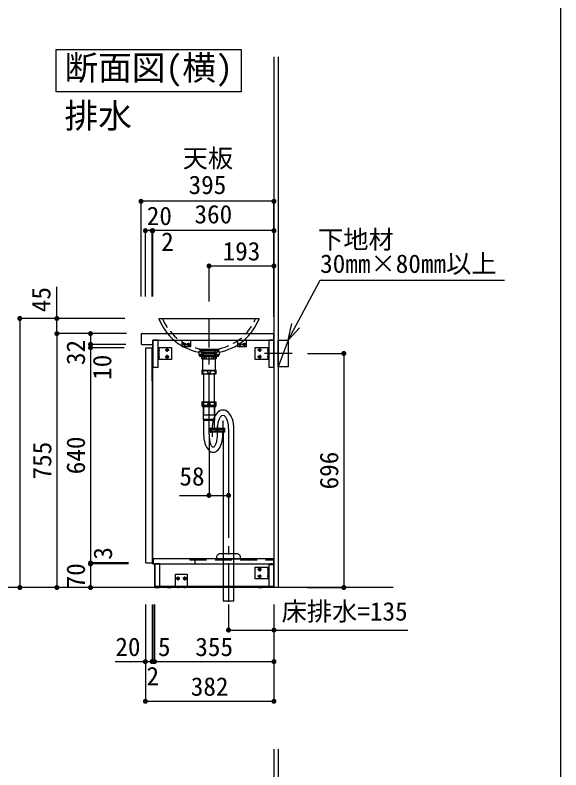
# Model space of a CAD drawing. Units: millimetres on the paper. Extents: x -205 to 195, y -144 to 136.
# Drawn here: x 130.1 to 195, y -45.5 to 44.3 of the extents above; entities that cross this region are included whole.
import ezdxf
from ezdxf.enums import TextEntityAlignment as Align

# ---------------------------------------------------------------- set-up
doc = ezdxf.new("R2010")
doc.units = ezdxf.units.MM
for name, pattern in [('CHAIN1', [8, 5, -1, 1, -1]), ('DASHED1', [1.8, 1.2, -0.6]), ('DASHED2', [3, 2, -1])]:
    doc.linetypes.add(name, pattern=pattern)
for name, color, linetype in [('0-0_①\u3000中', 7, 'Continuous'), ('0-1_①\u3000細', 4, 'Continuous'), ('0-2_①\u3000太', 6, 'Continuous'), ('0-9_枠\u3000太', 6, 'Continuous')]:
    doc.layers.add(name, color=color, linetype=linetype)
doc.styles.add('ＭＳ ゴシック', font='')
doc.styles.get('ＭＳ ゴシック').set_extended_font_data('MS Gothic')

msp = doc.modelspace()

# ---------------------------------------------------------------- hatches: boundary and pattern name
at = {"layer": '0-1_①\u3000細'}
for points in [[(145.403, 22.132, 1), (144.803, 22.132, 1)], [(161.203, 22.132, 1), (160.603, 22.132, 1)], [(145.923, 18.642, 1), (145.323, 18.642, 1)], [(146.723, 18.642, 1), (146.123, 18.642, 1)], [(146.723, 18.642, 1), (146.123, 18.642, 1)], [(146.803, 18.642, 1), (146.203, 18.642, 1)], [(146.803, 18.642, 1), (146.203, 18.642, 1)], [(161.203, 18.642, 1), (160.603, 18.642, 1)], [(131.002, 8.198, 1), (130.402, 8.198, 1)], [(135.403, 8.198, 1), (134.803, 8.198, 1)], [(135.403, 6.398, 1), (134.803, 6.398, 1)], [(135.403, 6.398, 1), (134.803, 6.398, 1)], [(139.403, 6.398, 1), (138.803, 6.398, 1)], [(139.403, 5.118, 1), (138.803, 5.118, 1)], [(139.403, 5.118, 1), (138.803, 5.118, 1)], [(139.403, 4.718, 1), (138.803, 4.718, 1)], [(139.403, 4.718, 1), (138.803, 4.718, 1)], [(169.502, 4.038, 1), (168.902, 4.038, 1)], [(139.403, -20.882, 1), (138.803, -20.882, 1)], [(139.403, -20.882, 1), (138.803, -20.882, 1)], [(139.403, -21.002, 1), (138.803, -21.002, 1)], [(139.403, -21.002, 1), (138.803, -21.002, 1)], [(131.002, -23.802, 1), (130.402, -23.802, 1)], [(135.403, -23.802, 1), (134.803, -23.802, 1)], [(139.403, -23.802, 1), (138.803, -23.802, 1)], [(169.502, -23.802, 1), (168.902, -23.802, 1)], [(145.923, -32.611, 1), (145.323, -32.611, 1)], [(146.723, -32.611, 1), (146.123, -32.611, 1)], [(146.723, -32.611, 1), (146.123, -32.611, 1)], [(146.803, -32.611, 1), (146.203, -32.611, 1)], [(146.803, -32.611, 1), (146.203, -32.611, 1)], [(147.003, -32.611, 1), (146.403, -32.611, 1)], [(147.003, -32.611, 1), (146.403, -32.611, 1)], [(161.203, -32.611, 1), (160.603, -32.611, 1)], [(145.923, -37.331, 1), (145.323, -37.331, 1)], [(161.203, -37.331, 1), (160.603, -37.331, 1)]]:
    msp.add_hatch(color=132, dxfattribs=at).paths.add_polyline_path(points)
at = {"layer": '0-2_①\u3000太'}
for points in [[(153.483, 14.441, 1), (152.883, 14.441, 1)], [(161.203, 14.441, 1), (160.603, 14.441, 1)], [(153.483, -12.846, 1), (152.883, -12.846, 1)], [(155.803, -12.846, 1), (155.203, -12.846, 1)], [(155.803, -28.864, 1), (155.203, -28.864, 1)], [(161.203, -28.864, 1), (160.603, -28.864, 1)]]:
    msp.add_hatch(color=212, dxfattribs=at).paths.add_polyline_path(points)

# ---------------------------------------------------------------- linework, layer by layer
at = {"layer": '0-0_①\u3000中'}
for p, q in [((145.223, 6.398), (160.903, 6.398)), ((160.903, 5.638), (160.903, 6.398)), ((145.103, 6.278), (145.103, 5.238)), ((146.503, 5.118), (146.503, 5.638)), ((146.503, 5.638), (160.903, 5.638)), ((146.503, -21.002), (146.503, 5.638)), ((147.123, 2.418), (147.123, 5.618)), ((160.883, 2.418), (160.883, 5.618)), ((145.223, 5.118), (146.503, 5.118)), ((145.663, 4.718), (146.423, 4.718)), ((145.663, -20.882), (145.663, 4.718)), ((146.423, 0.798), (146.423, 4.718)), ((146.523, 2.418), (147.123, 2.418)), ((160.283, 2.418), (160.883, 2.418)), ((146.423, 0.901), (146.423, -20.882)), ((145.663, -20.882), (146.423, -20.882)), ((147.343, -20.982), (146.743, -20.982)), ((146.743, -20.982), (146.743, -23.662)), ((147.343, -23.662), (147.343, -20.982)), ((160.883, -23.662), (160.883, -21.062)), ((146.743, -23.662), (147.343, -23.662)), ((160.283, -23.662), (160.883, -23.662))]:
    msp.add_line(p, q, dxfattribs=at)
for points in [[(146.503, 5.638), (160.903, 5.638), (160.903, -23.662), (146.703, -23.662)], [(147.123, 5.618), (146.523, 5.618), (146.523, 2.418)], [(160.883, 5.618), (160.283, 5.618), (160.283, 2.418)], [(146.503, -21.002), (146.703, -21.002), (146.703, -23.662)], [(160.883, -21.062), (160.283, -21.062), (160.283, -23.662)]]:
    msp.add_lwpolyline(points, dxfattribs=at)
for points in [[(146.543, -20.982), (160.903, -20.982), (160.903, -20.382), (146.543, -20.382)], [(160.403, -20.982), (160.403, -21.062), (160.743, -21.062), (160.743, -20.982)], [(146.803, -23.662), (146.803, -23.802), (147.283, -23.802), (147.283, -23.662)], [(148.263, -23.662), (148.263, -23.802), (148.743, -23.802), (148.743, -23.662)], [(159.063, -23.662), (159.063, -23.802), (159.543, -23.802), (159.543, -23.662)]]:
    msp.add_lwpolyline(points, close=True, dxfattribs=at)
for centre, start, end in [((145.223, 6.278), 90, 180), ((145.223, 5.238), 180, 270)]:
    msp.add_arc(centre, 0.12, start, end, dxfattribs=at)
at = {"layer": '0-1_①\u3000細'}
for p, q in [((160.903, 39.297), (160.903, -23.802)), ((161.403, 39.297), (161.403, -23.802)), ((145.103, 10.794), (145.103, 22.132)), ((160.903, 22.132), (145.103, 22.132)), ((160.903, 10.794), (160.903, 22.132)), ((145.623, 10.794), (145.623, 18.642)), ((148.784, 18.642), (145.623, 18.642)), ((146.423, 10.794), (146.423, 18.642)), ((146.423, 10.794), (146.423, 18.642)), ((148.996, 18.642), (146.423, 18.642)), ((146.503, 10.794), (146.503, 18.642)), ((160.903, 18.642), (146.503, 18.642)), ((146.503, 10.794), (146.503, 18.642)), ((160.903, 10.794), (160.903, 18.642)), ((135.103, 6.398), (135.103, 11.945)), ((143.172, 8.198), (130.702, 8.198)), ((130.702, 8.198), (130.702, -23.802)), ((143.13, 8.198), (135.103, 8.198)), ((162.583, 5.638), (163.037, 7.586)), ((143.103, 6.398), (135.103, 6.398)), ((135.103, 6.398), (135.103, -23.802)), ((143.113, 6.398), (135.103, 6.398)), ((143.363, 6.398), (139.103, 6.398)), ((139.103, 6.398), (139.103, 2.66)), ((162.583, 5.638), (163.95, 7.098)), ((151.003, 5.578), (150.003, 5.578)), ((157.603, 5.578), (156.603, 5.578)), ((162.603, 5.638), (161.403, 2.438)), ((143.303, 5.118), (139.103, 5.118)), ((143.103, 5.118), (139.103, 5.118)), ((139.103, 5.118), (139.103, 0.896)), ((143.103, 4.718), (139.103, 4.718)), ((139.103, 4.718), (139.103, -20.882)), ((143.103, 4.718), (139.103, 4.718)), ((147.123, 4.738), (148.723, 4.738)), ((147.123, 3.338), (147.123, 4.738)), ((147.243, 3.338), (147.243, 4.738)), ((148.723, 4.738), (148.723, 3.338)), ((158.683, 4.738), (160.283, 4.738)), ((158.683, 3.338), (158.683, 4.738)), ((160.163, 4.738), (160.163, 3.338)), ((160.283, 4.738), (160.283, 3.338)), ((164.884, 4.038), (169.202, 4.038)), ((169.202, 4.038), (169.202, -23.802)), ((148.723, 3.338), (147.123, 3.338)), ((160.283, 3.338), (158.683, 3.338)), ((139.103, -18.988), (139.103, -21.002)), ((143.623, -20.882), (139.103, -20.882)), ((143.103, -20.882), (139.103, -20.882)), ((143.623, -21.002), (139.103, -21.002)), ((143.139, -21.002), (139.103, -21.002)), ((139.103, -21.002), (139.103, -23.802)), ((158.683, -21.362), (160.283, -21.362)), ((158.683, -22.762), (158.683, -21.362)), ((160.163, -21.362), (160.163, -22.762)), ((160.283, -21.362), (160.283, -22.762)), ((149.203, -23.802), (149.203, -22.202)), ((149.203, -22.202), (150.603, -22.202)), ((150.603, -22.202), (150.603, -23.802)), ((160.283, -22.762), (158.683, -22.762)), ((175.065, -23.802), (75.697, -23.802)), ((143.631, -23.802), (130.702, -23.802)), ((143.055, -23.802), (135.103, -23.802)), ((143.055, -23.802), (139.103, -23.802)), ((150.603, -23.682), (149.203, -23.682)), ((150.603, -23.802), (149.203, -23.802)), ((164.884, -23.802), (169.202, -23.802)), ((145.623, -25.802), (145.623, -32.611)), ((145.623, -25.802), (145.623, -37.331)), ((146.423, -25.802), (146.423, -32.611)), ((146.423, -25.802), (146.423, -32.611)), ((146.503, -25.802), (146.503, -32.611)), ((146.503, -25.802), (146.503, -32.611)), ((146.703, -25.802), (146.703, -32.611)), ((146.703, -25.802), (146.703, -32.611)), ((160.903, -25.802), (160.903, -32.611)), ((160.903, -25.802), (160.903, -37.331)), ((142.05, -32.611), (146.423, -32.611)), ((146.423, -32.611), (146.503, -32.611)), ((146.503, -32.611), (148.615, -32.611)), ((146.703, -32.611), (160.903, -32.611)), ((145.623, -37.331), (160.903, -37.331)), ((160.903, -43.031), (160.903, -111.129)), ((161.403, -43.031), (161.403, -111.129))]:
    msp.add_line(p, q, dxfattribs=at)
at = {"layer": '0-1_①\u3000細', "linetype": 'DASHED2'}
for p, q in [((147.123, 4.528), (147.243, 4.588)), ((160.163, 4.588), (160.283, 4.528)), ((147.123, 4.348), (147.243, 4.288)), ((147.123, 3.728), (147.243, 3.788)), ((160.283, 4.348), (160.163, 4.289)), ((160.283, 3.728), (160.163, 3.788)), ((147.243, 3.488), (147.123, 3.548)), ((160.283, 3.548), (160.163, 3.488)), ((151.503, -20.494), (151.503, -20.982)), ((160.163, -21.512), (160.283, -21.572)), ((160.283, -21.752), (160.163, -21.811)), ((160.283, -22.372), (160.163, -22.312)), ((160.283, -22.552), (160.163, -22.612)), ((149.413, -23.802), (149.353, -23.682)), ((149.593, -23.802), (149.653, -23.682)), ((150.213, -23.802), (150.153, -23.682)), ((150.453, -23.682), (150.393, -23.802))]:
    msp.add_line(p, q, dxfattribs=at)
at = {"layer": '0-1_①\u3000細', "linetype": 'CHAIN1'}
for p, q in [((148.203, 4.212), (148.203, 4.665)), ((150.446, 5.118), (150.079, 5.118)), ((150.263, 5.302), (150.263, 4.935)), ((150.926, 5.118), (150.559, 5.118)), ((150.743, 5.302), (150.743, 4.935)), ((157.046, 5.118), (156.679, 5.118)), ((156.863, 5.302), (156.863, 4.935)), ((157.526, 5.118), (157.159, 5.118)), ((157.343, 5.302), (157.343, 4.935)), ((159.203, 4.665), (159.203, 4.212)), ((147.043, 4.438), (147.323, 4.438)), ((147.043, 3.638), (147.323, 3.638)), ((147.976, 4.438), (148.445, 4.438)), ((147.976, 3.638), (148.445, 3.638)), ((148.203, 3.412), (148.203, 3.865)), ((159.429, 4.438), (158.96, 4.438)), ((159.429, 3.638), (158.96, 3.638)), ((159.203, 3.865), (159.203, 3.412)), ((163.065, 4.038), (159.77, 4.038)), ((160.363, 4.438), (160.083, 4.438)), ((160.363, 3.638), (160.083, 3.638)), ((159.203, -21.435), (159.203, -21.888)), ((159.429, -21.662), (158.96, -21.662)), ((159.203, -22.235), (159.203, -22.688)), ((160.363, -21.662), (160.083, -21.662)), ((149.729, -22.722), (149.276, -22.722)), ((149.503, -22.948), (149.503, -22.479)), ((150.529, -22.722), (150.076, -22.722)), ((150.303, -22.948), (150.303, -22.479)), ((159.429, -22.462), (158.96, -22.462)), ((160.363, -22.462), (160.083, -22.462)), ((149.503, -23.882), (149.503, -23.602)), ((150.303, -23.882), (150.303, -23.602))]:
    msp.add_line(p, q, dxfattribs=at)
at = {"layer": '0-1_①\u3000細'}
for points in [[(135.011, 40.169), (157.011, 40.169), (157.011, 35.169), (135.011, 35.169)], [(150.003, 5.638), (151.003, 5.638), (151.003, 4.838), (150.003, 4.838)], [(156.603, 5.638), (157.603, 5.638), (157.603, 4.838), (156.603, 4.838)], [(162.603, 5.638), (162.603, 2.438), (161.403, 2.438), (161.403, 5.638)]]:
    msp.add_lwpolyline(points, close=True, dxfattribs=at)
msp.add_lwpolyline([(162.583, 5.638), (166.387, 12.758), (188.291, 12.758)], dxfattribs=at)
at = {"layer": '0-1_①\u3000細', "linetype": 'DASHED2'}
for points in [[(151.503, -20.382), (150.903, -20.382), (150.903, -20.494), (160.903, -20.494)], [(151.503, -20.982), (160.903, -20.982), (160.903, -20.382), (151.503, -20.382)]]:
    msp.add_lwpolyline(points, dxfattribs=at)
at = {"layer": '0-1_①\u3000細'}
for centre, radius in [((148.203, 4.438), 0.15), ((148.203, 4.438), 0.09), ((150.263, 5.118), 0.14), ((150.263, 5.118), 0.08), ((150.743, 5.118), 0.14), ((150.743, 5.118), 0.08), ((156.863, 5.118), 0.14), ((156.863, 5.118), 0.08), ((157.343, 5.118), 0.14), ((157.343, 5.118), 0.08), ((159.203, 4.438), 0.15), ((159.203, 4.438), 0.09), ((148.203, 3.638), 0.15), ((148.203, 3.638), 0.09), ((159.203, 3.638), 0.15), ((159.203, 3.638), 0.09), ((159.203, -21.662), 0.15), ((159.203, -22.462), 0.15), ((159.203, -21.662), 0.09), ((159.203, -22.462), 0.09), ((149.503, -22.722), 0.15), ((149.503, -22.722), 0.09), ((150.303, -22.722), 0.15), ((150.303, -22.722), 0.09)]:
    msp.add_circle(centre, radius, dxfattribs=at)
at = {"layer": '0-2_①\u3000太'}
for p, q in [((153.183, 10.198), (153.183, 14.441)), ((153.183, 14.441), (160.903, 14.441)), ((160.903, 8.398), (160.903, 14.441)), ((147.253, 8.198), (147.224, 8.169)), ((151.983, 4.19), (151.983, 3.878)), ((151.983, 3.878), (154.225, 3.878)), ((152.141, 3.878), (152.023, 3.807)), ((152.023, 3.807), (153.183, 3.807)), ((152.083, 3.687), (152.083, 3.747)), ((152.083, 3.747), (153.183, 3.747)), ((152.103, 3.767), (153.183, 3.767)), ((152.103, 3.747), (152.103, 3.767)), ((153.183, 3.747), (152.103, 3.747)), ((152.313, 3.667), (152.103, 3.667)), ((152.313, 3.442), (152.313, 3.667)), ((152.313, 3.667), (152.65, 3.667)), ((153.183, 3.807), (154.343, 3.807)), ((153.183, 3.767), (154.343, 3.767)), ((153.183, 3.747), (154.283, 3.747)), ((153.183, 3.667), (153.517, 3.667)), ((153.517, 3.667), (153.517, 3.442)), ((153.517, 3.667), (153.716, 3.667)), ((153.716, 3.667), (154.053, 3.667)), ((153.716, 3.667), (153.716, 3.442)), ((154.343, 3.807), (154.224, 3.878)), ((154.383, 3.878), (154.225, 3.878)), ((154.283, 3.747), (154.283, 3.687)), ((154.343, 3.767), (154.343, 3.807)), ((154.383, 4.19), (154.383, 3.878)), ((152.373, 3.407), (152.313, 3.442)), ((152.417, 3.407), (152.313, 3.442)), ((152.373, 3.407), (152.417, 3.407)), ((152.417, 3.407), (152.545, 3.407)), ((152.423, 3.407), (152.423, 2.157)), ((152.451, 2.157), (152.451, 3.407)), ((152.545, 3.407), (152.65, 3.442)), ((152.545, 3.407), (153.055, 3.407)), ((153.183, 3.407), (153.31, 3.407)), ((153.31, 3.407), (153.517, 3.442)), ((153.31, 3.407), (153.82, 3.407)), ((153.716, 3.442), (153.82, 3.407)), ((153.826, 3.407), (153.953, 3.407)), ((153.914, 3.407), (153.914, 2.157)), ((153.943, 2.157), (153.943, 3.407)), ((154.053, 3.442), (153.948, 3.407)), ((153.948, 3.407), (153.993, 3.407)), ((152.323, 2.003), (152.323, 1.59)), ((152.352, 2.037), (154.014, 2.037)), ((152.423, 2.157), (152.423, 2.037)), ((152.451, 2.037), (152.451, 2.157)), ((153.914, 2.157), (153.914, 2.037)), ((153.943, 2.037), (153.943, 2.157)), ((154.043, 1.59), (154.043, 2.003)), ((152.352, 1.557), (152.353, 1.557)), ((154.013, 1.557), (152.352, 1.557)), ((152.548, 1.557), (152.548, -3.259)), ((153.183, 1.557), (152.952, 1.557)), ((153.818, -3.259), (153.818, 1.557)), ((152.323, -1.753), (152.323, -2.166)), ((152.352, -1.719), (154.014, -1.719)), ((154.043, -2.166), (154.043, -1.753)), ((152.352, -2.199), (152.353, -2.199)), ((152.352, -2.199), (152.353, -2.199)), ((154.013, -2.199), (152.352, -2.199)), ((152.383, -2.199), (152.383, -2.294)), ((152.415, -2.294), (152.383, -2.294)), ((153.183, -2.294), (152.415, -2.294)), ((153.183, -2.326), (152.415, -2.326)), ((152.503, -2.326), (152.503, -2.978)), ((153.951, -2.294), (153.183, -2.294)), ((153.863, -2.978), (153.863, -2.326)), ((153.951, -2.326), (153.951, -2.199)), ((153.983, -2.294), (153.951, -2.294)), ((153.983, -2.294), (153.983, -2.199)), ((154.013, -2.199), (154.014, -2.199)), ((152.503, -2.978), (152.503, -3.795)), ((152.548, -3.259), (153.818, -3.259)), ((153.863, -3.795), (153.863, -2.978)), ((152.541, -3.879), (152.511, -3.827)), ((153.183, -3.813), (152.569, -3.813)), ((152.614, -3.889), (153.183, -3.889)), ((153.796, -3.813), (153.183, -3.813)), ((153.183, -3.889), (153.751, -3.889)), ((153.819, -4.846), (153.819, -3.899)), ((153.854, -3.827), (153.824, -3.879)), ((153.324, -4.879), (153.324, -5.293)), ((153.354, -4.846), (155.015, -4.846)), ((153.354, -5.326), (153.354, -5.326)), ((155.014, -5.326), (153.354, -5.326)), ((153.474, -5.062), (154.184, -5.062)), ((153.474, -5.086), (153.474, -5.062)), ((153.508, -5.086), (153.474, -5.086)), ((154.894, -5.086), (153.508, -5.086)), ((153.548, -4.886), (153.548, -5.022)), ((153.548, -5.344), (153.548, -5.586)), ((154.184, -5.062), (154.894, -5.062)), ((154.82, -5.022), (154.82, -4.886)), ((154.82, -5.586), (154.82, -5.344)), ((154.867, -4.886), (154.867, -25.402)), ((154.894, -5.086), (154.894, -5.062)), ((154.993, -5.326), (154.994, -5.326)), ((155.044, -5.293), (155.044, -4.879)), ((156.139, -25.402), (156.139, -4.886)), ((153.183, -5.889), (153.183, -12.846)), ((153.548, -5.586), (153.548, -5.897)), ((155.503, -9.619), (155.503, -12.846)), ((149.664, -12.846), (155.503, -12.846)), ((156.423, -19.782), (154.582, -19.782)), ((156.139, -20.382), (154.867, -20.382)), ((156.943, -20.382), (156.943, -20.221)), ((154.867, -25.402), (156.139, -25.402)), ((155.503, -25.802), (155.503, -28.864)), ((160.903, -25.802), (160.903, -28.864)), ((155.503, -28.864), (176.808, -28.864))]:
    msp.add_line(p, q, dxfattribs=at)
at = {"layer": '0-2_①\u3000太', "linetype": 'CHAIN1'}
for p, q in [((153.183, -3.259), (153.183, 8.198)), ((153.183, -5.586), (153.183, -1.532)), ((154.184, -5.586), (154.184, -4.617)), ((154.184, -5.206), (154.184, -4.886)), ((155.503, -4.886), (155.503, -25.522))]:
    msp.add_line(p, q, dxfattribs=at)
at = {"layer": '0-2_①\u3000太', "linetype": 'DASHED1'}
for p, q in [((151.992, 4.585), (152.383, 4.027)), ((152.103, 4.501), (153.183, 4.501)), ((152.103, 4.501), (152.217, 4.421)), ((152.143, 4.541), (153.183, 4.541)), ((153.183, 4.541), (154.223, 4.541)), ((153.183, 4.501), (154.263, 4.501)), ((154.374, 4.585), (153.983, 4.027)), ((154.149, 4.421), (154.263, 4.501)), ((151.983, 4.278), (152.207, 4.278)), ((151.983, 4.278), (151.983, 4.19)), ((152.383, 4.018), (152.14, 3.878)), ((152.423, 4.047), (152.141, 3.878)), ((152.183, 4.421), (153.183, 4.421)), ((152.383, 4.027), (152.383, 4.018)), ((152.423, 3.861), (152.423, 3.407)), ((152.423, 3.861), (152.443, 3.861)), ((152.443, 3.901), (152.443, 3.895)), ((152.443, 3.861), (152.451, 3.861)), ((152.451, 3.407), (152.451, 3.861)), ((152.451, 3.861), (153.183, 3.861)), ((153.183, 4.421), (154.183, 4.421)), ((154.183, 4.181), (153.183, 4.181)), ((153.183, 3.861), (153.914, 3.861)), ((153.852, 3.997), (153.93, 4.373)), ((153.914, 3.861), (153.914, 3.407)), ((153.914, 3.861), (153.923, 3.861)), ((153.923, 3.895), (153.923, 3.901)), ((153.923, 3.895), (153.943, 3.861)), ((153.923, 3.861), (153.923, 3.895)), ((153.923, 3.861), (153.943, 3.861)), ((154.224, 3.878), (153.943, 4.047)), ((153.943, 3.407), (153.943, 3.861)), ((153.983, 4.027), (153.983, 4.018)), ((153.983, 4.018), (154.225, 3.878)), ((154.383, 4.278), (154.159, 4.278)), ((154.183, 4.421), (154.183, 4.181)), ((154.383, 4.278), (154.383, 4.19))]:
    msp.add_line(p, q, dxfattribs=at)
at = {"layer": '0-2_①\u3000太'}
for points in [[(147.253, 8.198), (159.113, 8.198), (159.142, 8.169)], [(152.023, 3.807), (152.023, 3.767), (153.183, 3.767)], [(152.65, 3.442), (152.65, 3.667), (152.849, 3.667)], [(152.849, 3.442), (152.849, 3.667), (153.183, 3.667)], [(153.183, 3.767), (154.263, 3.767), (154.263, 3.747), (153.183, 3.747)], [(154.263, 3.667), (154.053, 3.667), (154.053, 3.442), (153.993, 3.407)], [(152.849, 3.442), (153.055, 3.407), (153.183, 3.407)], [(152.415, -2.199), (152.415, -2.326), (152.383, -2.294)], [(153.983, -2.294), (153.951, -2.326), (153.183, -2.326)], [(152.547, -3.899), (152.547, -4.57), (152.547, -5.586)], [(154.063, -20.221), (154.063, -20.382), (156.943, -20.382)]]:
    msp.add_lwpolyline(points, dxfattribs=at)
at = {"layer": '0-2_①\u3000太', "linetype": 'DASHED1'}
for points in [[(153.183, 4.181), (152.183, 4.181), (152.183, 4.421)], [(153.943, 4.047), (153.183, 4.047), (152.423, 4.047)], [(152.423, 3.861), (152.443, 3.895), (152.443, 3.861)], [(152.436, 4.373), (152.476, 4.181), (152.503, 4.047), (152.515, 3.992)]]:
    msp.add_lwpolyline(points, dxfattribs=at)
at = {"layer": '0-2_①\u3000太'}
for centre, radius, start, end in [((153.194, 10.475), 6.4, 201.11321, 259.08934), ((153.171, 10.475), 6.4, 280.91066, 338.88679), ((152.103, 3.687), 0.02, 180, 270), ((154.263, 3.687), 0.02, 270, 360), ((152.593, 1.797), 0.34, 135.09913, 142.57199), ((153.773, 1.797), 0.34, 37.42801, 44.90087), ((152.593, 1.797), 0.34, 217.42801, 224.90087), ((153.773, 1.797), 0.34, 315.09913, 322.57199), ((152.593, -1.959), 0.34, 135.09913, 142.57199), ((153.773, -1.959), 0.34, 37.42801, 44.90087), ((152.593, -1.959), 0.34, 217.42801, 224.90087), ((153.773, -1.959), 0.34, 315.09913, 322.57199), ((152.567, -3.795), 0.064, 180, 210), ((152.507, -3.899), 0.04, 0, 30), ((153.859, -3.899), 0.04, 150, 180), ((153.799, -3.795), 0.064, 330, 360), ((153.594, -5.086), 0.34, 135.09913, 142.57199), ((153.594, -5.086), 0.34, 217.42801, 224.90087), ((153.508, -5.022), 0.04, 270, 360), ((153.508, -5.344), 0.04, 0, 26.17755), ((154.86, -5.022), 0.04, 180, 270), ((154.86, -5.344), 0.04, 150, 180), ((154.774, -5.086), 0.34, 37.42801, 44.90087), ((154.774, -5.086), 0.34, 315.09913, 322.57199), ((154.463, -20.221), 0.4, 126.73224, 180), ((154.582, -20.382), 0.6, 90, 126.73224), ((156.423, -20.382), 0.6, 53.26776, 90), ((156.543, -20.221), 0.4, 0, 53.26776)]:
    msp.add_arc(centre, radius, start, end, dxfattribs=at)
at = {"layer": '0-2_①\u3000太', "linetype": 'DASHED1'}
for centre, radius, start, end in [((153.194, 10.475), 6, 202.29695, 258.20108), ((153.171, 10.475), 6, 281.79892, 337.70305), ((151.959, 4.562), 0.04, 35, 78.20108), ((152.143, 4.501), 0.04, 90, 180), ((154.223, 4.501), 0.04, 0, 90), ((154.406, 4.562), 0.04, 101.79892, 145), ((152.377, 4.361), 0.06, 11.705, 90), ((152.435, 3.981), 0.08, 275.29051, 11.705), ((153.93, 3.981), 0.08, 168.295, 264.70949), ((153.988, 4.361), 0.06, 90, 168.295)]:
    msp.add_arc(centre, radius, start, end, dxfattribs=at)
at = {"layer": '0-2_①\u3000太'}
for centre in [(152.753, 1.797), (153.613, 1.797), (152.753, -1.959), (153.613, -1.959), (153.754, -5.086), (154.614, -5.086)]:
    msp.add_ellipse(centre, major_axis=(0.307, 0), ratio=0.674074, dxfattribs=at)
for centre, major_axis, ratio in [((154.844, -4.886), (0, 2.196), 0.589771), ((154.844, -4.886), (0, 1.56), 0.422524), ((154.844, -4.886), (0, 0.924), 0.025041), ((153.684, -5.586), (0, -2.136), 0.532251)]:
    msp.add_ellipse(centre, major_axis=major_axis, ratio=ratio, start_param=4.712389, end_param=7.853982, dxfattribs=at)
at = {"layer": '0-2_①\u3000太', "linetype": 'CHAIN1'}
msp.add_ellipse((153.683, -5.586), major_axis=(0, -1.5), ratio=0.333708, start_param=4.712354, end_param=7.853915, dxfattribs=at)
at = {"layer": '0-9_枠\u3000太'}
msp.add_line((195, -143.5), (195, 136.5), dxfattribs=at)

# ---------------------------------------------------------------- texts
at = {"layer": '0-1_①\u3000細', "style": 'ＭＳ ゴシック'}
for s, height, p in [('断面図(横)', 2.933, (136.011, 35.669)), ('排水', 2.933, (136.011, 29.967)), ('天板', 2.199, (150.054, 25.499)), ('395', 2.199, (150.753, 22.332)), ('360', 2.199, (151.453, 18.842)), ('20', 2.199, (145.784, 18.642)), ('下地材', 2.199, (166.143, 15.837)), ('2', 2.199, (147.496, 15.577)), ('30㎜×80㎜以上', 2.199, (166.387, 12.958)), ('20', 2.199, (142.05, -32.611)), ('5', 2.199, (147.115, -32.611)), ('355', 2.199, (151.553, -32.611)), ('2', 2.199, (145.753, -36.097)), ('382', 2.199, (151.013, -37.331))]:
    msp.add_text(s, height=height, dxfattribs=at).set_placement(p, align=Align.BOTTOM_LEFT)
for s, p in [('45', (135, 8.945)), ('32', (139.103, 2.66)), ('10', (142.237, 0.896)), ('640', (139.103, -10.332)), ('755', (135.103, -10.952)), ('696', (169.202, -12.132)), ('3', (142.321, -20.488)), ('70', (139.103, -23.902))]:
    msp.add_text(s, height=2.199, rotation=90, dxfattribs=at).set_placement(p, align=Align.BOTTOM_LEFT)
at = {"layer": '0-2_①\u3000太', "style": 'ＭＳ ゴシック'}
for s, p in [('193', (154.793, 14.441)), ('58', (149.664, -12.334)), ('床排水=135', (161.808, -28.392))]:
    msp.add_text(s, height=2.199, dxfattribs=at).set_placement(p, align=Align.BOTTOM_LEFT)

doc.saveas('drawing.dxf')
